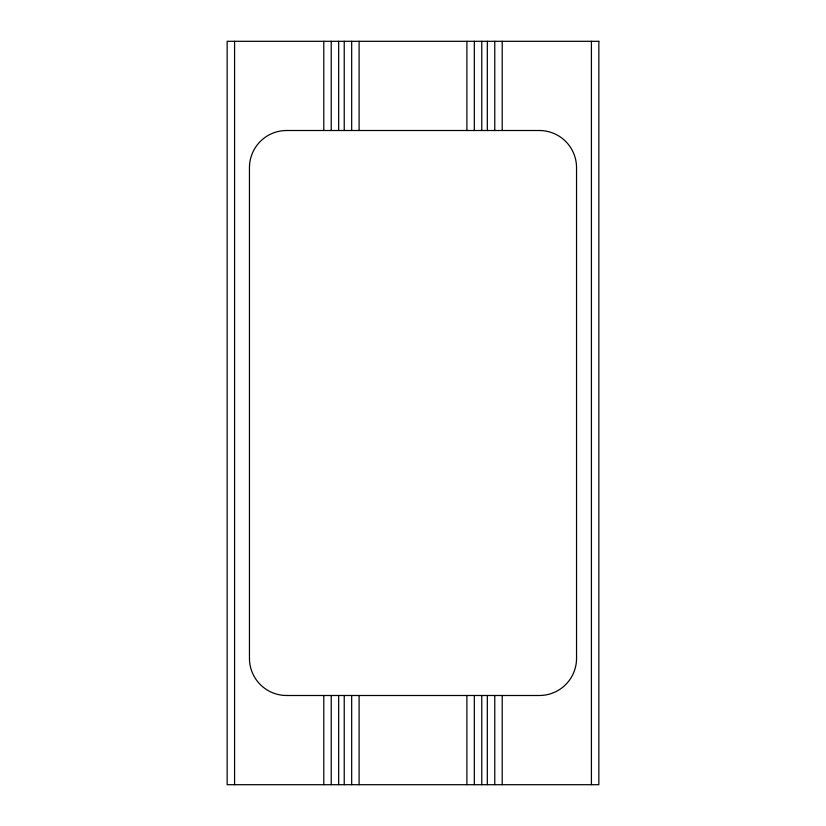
<?xml version="1.0" encoding="UTF-8"?>
<svg xmlns="http://www.w3.org/2000/svg" width="826" height="826" viewBox="0 0 826 826"><rect width="100%" height="100%" fill="white"/><g stroke="black" fill="none" stroke-linecap="round" stroke-linejoin="round"><path stroke-width="1.24" d="M591.416 41.3L591.416 784.7M502.208 41.3L502.208 130.508M502.208 695.492L502.208 784.7M494.774 41.3L494.774 130.508M494.774 695.492L494.774 784.7M487.34 41.3L487.34 130.508M487.34 695.492L487.34 784.7M481.764 41.3L481.764 130.508M481.764 695.492L481.764 784.7M474.33 41.3L474.33 130.508M474.33 695.492L474.33 784.7M466.897 41.3L466.897 130.508M466.897 695.492L466.897 784.7M359.103 41.3L359.103 130.508M359.103 695.492L359.103 784.7M351.67 41.3L351.67 130.508M351.67 695.492L351.67 784.7M344.235 41.3L344.235 130.508M344.235 695.492L344.235 784.7M338.66 41.3L338.66 130.508M338.66 695.492L338.66 784.7M331.226 41.3L331.226 130.508M331.226 695.492L331.226 784.7M323.792 41.3L323.792 130.508M323.792 695.492L323.792 784.7M234.584 41.3L234.584 784.7M598.85 41.3L227.15 41.3L227.15 784.7L598.85 784.7L598.85 41.3M539.378 130.508L286.622 130.508A37.17 37.17 0 0 0 249.452 167.678L249.452 658.322A37.17 37.17 0 0 0 286.622 695.492L539.378 695.492A37.17 37.17 0 0 0 576.548 658.322L576.548 167.678A37.17 37.17 0 0 0 539.378 130.508"/></g></svg>
